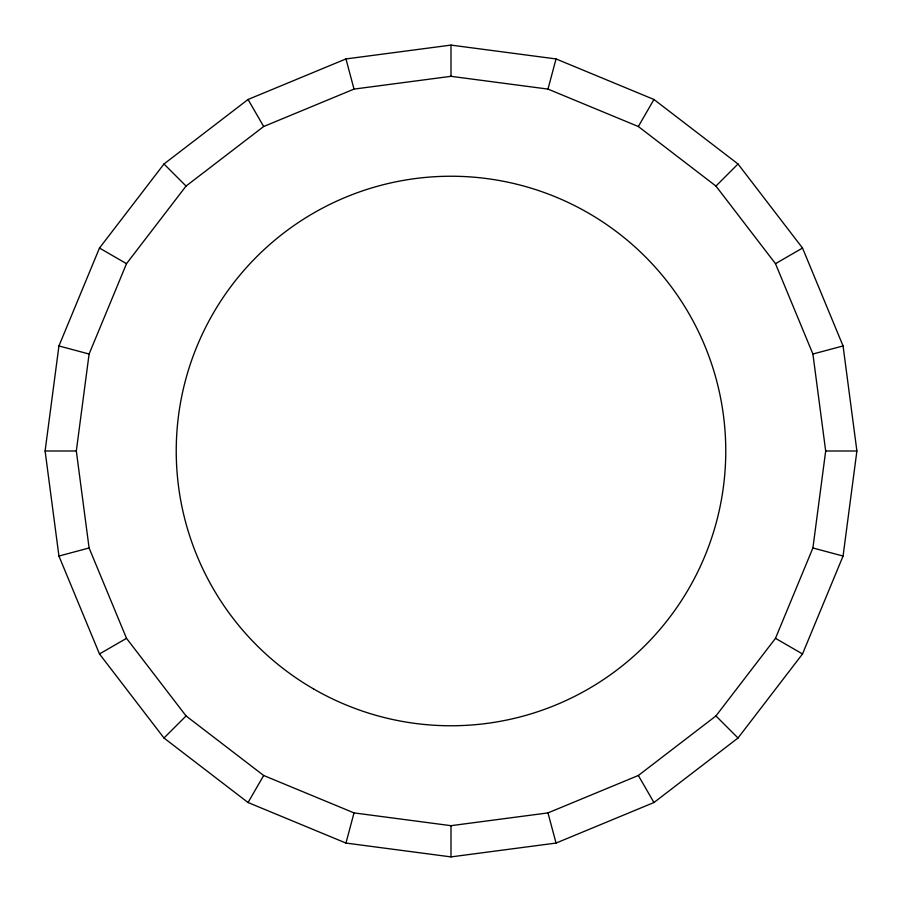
<?xml version="1.0" encoding="UTF-8"?>
<svg xmlns="http://www.w3.org/2000/svg" width="902" height="902" viewBox="0 0 902 902"><rect width="100%" height="100%" fill="white"/><g stroke="black" fill="none" stroke-linecap="round" stroke-linejoin="round"><path stroke-width="1.35" d="M45.1 451L58.934 345.951L99.479 248.05L163.984 163.984L248.05 99.479L345.951 58.934L451 45.1L556.049 58.934L653.95 99.479L738.016 163.984L802.521 248.05L843.066 345.951L856.9 451L843.066 556.049L802.521 653.95L738.016 738.016L653.95 802.521L556.049 843.066L451 856.9L345.951 843.066L248.05 802.521L163.984 738.016L99.479 653.95L58.934 556.049L45.1 451L76.32 451L89.095 547.976L126.517 638.334L186.06 715.94L263.666 775.483L354.024 812.905L451 825.68L547.976 812.905L638.334 775.483L715.94 715.94L775.483 638.334L812.905 547.976L825.68 451L812.905 354.024L775.483 263.666L715.94 186.06L638.334 126.517L547.976 89.095L451 76.32L354.024 89.095L263.666 126.517L186.06 186.06L126.517 263.666L89.095 354.024L76.32 451M345.951 843.066L354.024 812.905M547.976 89.095L556.049 58.934M248.05 802.521L263.666 775.483M638.334 126.517L653.95 99.479M163.984 738.016L186.06 715.94M715.94 186.06L738.016 163.984M99.479 653.95L126.517 638.334M775.483 263.666L802.521 248.05M58.934 556.049L89.095 547.976M812.905 354.024L843.066 345.951M825.68 451L856.9 451M58.934 345.951L89.095 354.024M812.905 547.976L843.066 556.049M99.479 248.05L126.517 263.666M775.483 638.334L802.521 653.95M163.984 163.984L186.06 186.06M715.94 715.94L738.016 738.016M248.05 99.479L263.666 126.517M638.334 775.483L653.95 802.521M345.951 58.934L354.024 89.095M547.976 812.905L556.049 843.066M451 45.1L451 76.32M451 825.68L451 856.9M313.614 688.948A274.76 274.76 0 0 0 725.76 451A274.76 274.76 0 0 0 313.614 213.052A274.76 274.76 0 0 0 313.614 688.948"/></g></svg>
